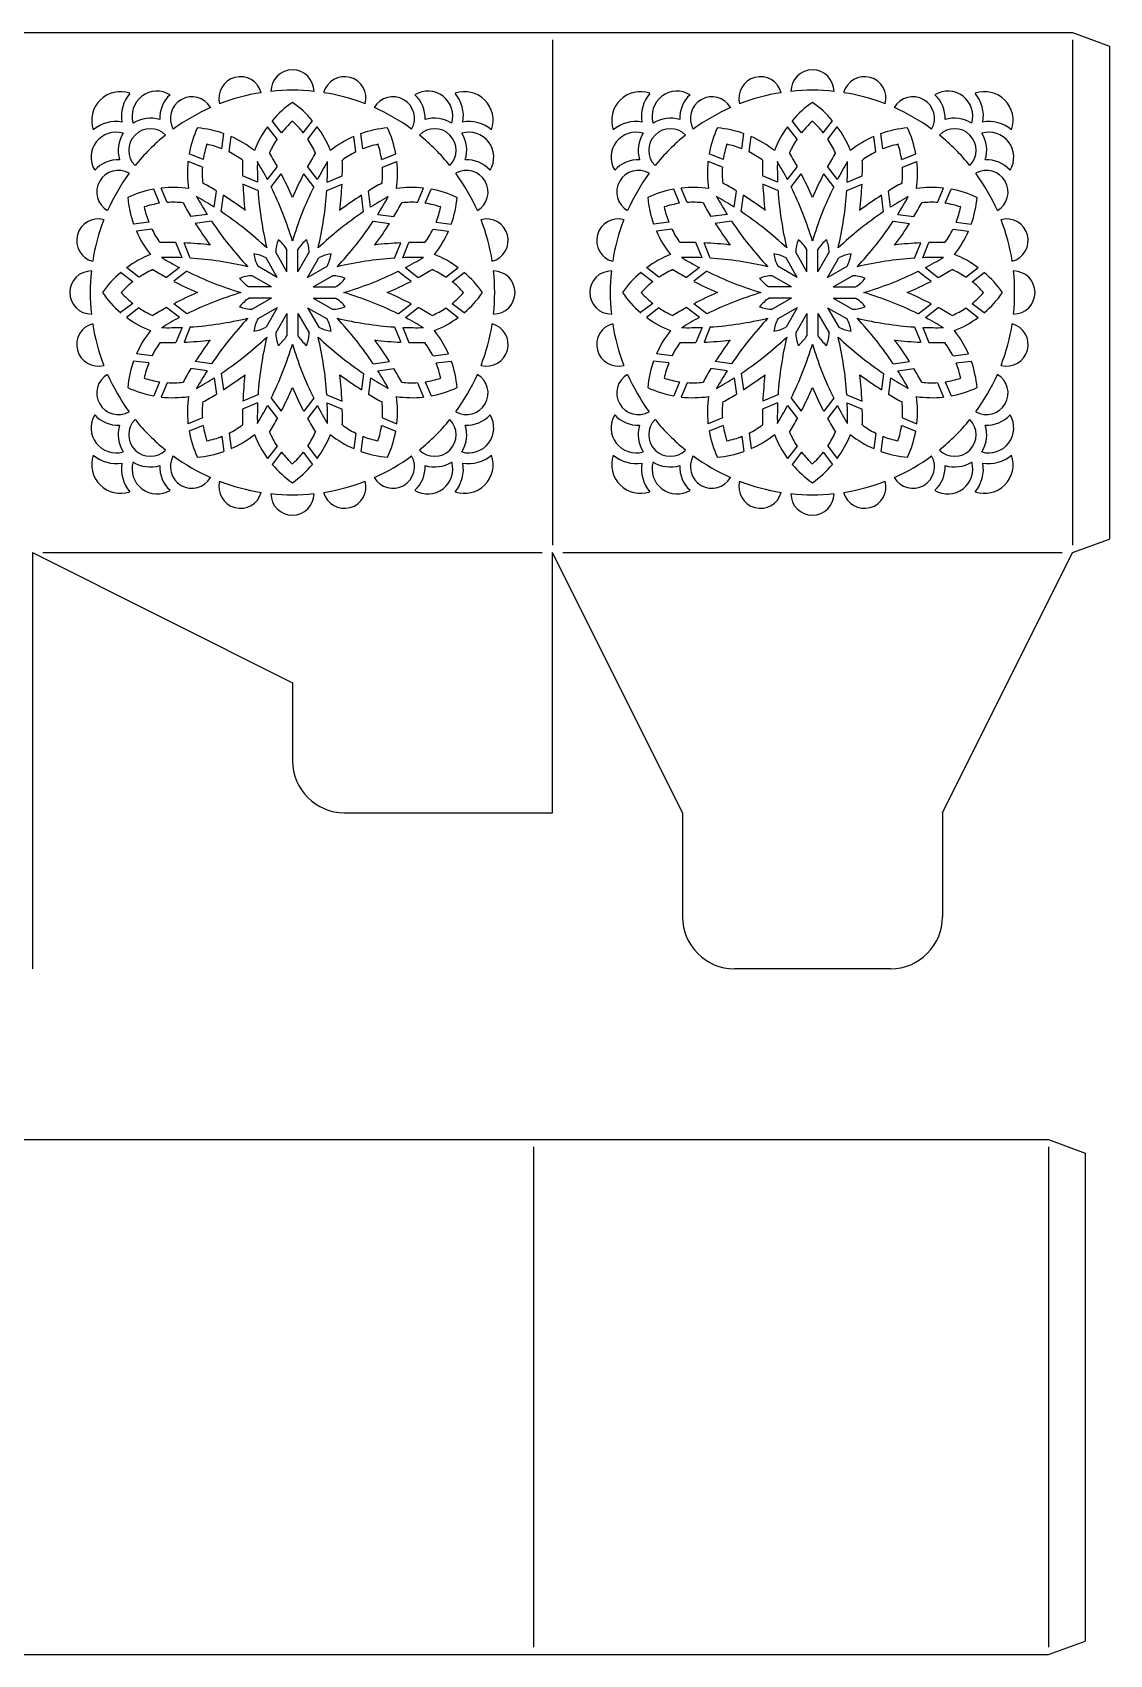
# Model space of a CAD drawing. Extents: x -153 to 133, y 429 to 647.
# Drawn here: x -12.3 to 132.7, y 428.9 to 647.2 of the extents above; entities that cross this region are included whole.
import ezdxf

# ---------------------------------------------------------------- set-up
doc = ezdxf.new("R2010")
doc.units = 0
doc.layers.get('0').update_dxf_attribs({"linetype": 'CONTINUOUS'})

msp = doc.modelspace()

# ---------------------------------------------------------------- linework, layer by layer
for p, q in [((-152.25, 647.23), (127.75, 647.23)), ((57.75, 646.23), (57.75, 578.23)), ((127.75, 647.23), (132.75, 645.4)), ((127.75, 646.23), (127.75, 578.23)), ((132.75, 645.4), (132.75, 579.05)), ((21.28, 633.73), (20.04, 635.35)), ((24.21, 633.73), (25.46, 635.35)), ((91.28, 633.73), (90.04, 635.35)), ((94.21, 633.73), (95.46, 635.35)), ((13.26, 631.58), (13.53, 633.61)), ((14.21, 631.15), (14.49, 633.23)), ((20.67, 632.88), (19.4, 634.54)), ((24.82, 632.88), (26.09, 634.54)), ((31.28, 631.15), (31, 633.23)), ((32.23, 631.58), (31.96, 633.61)), ((83.26, 631.58), (83.53, 633.61)), ((84.21, 631.15), (84.49, 633.23)), ((90.67, 632.88), (89.4, 634.54)), ((94.82, 632.88), (96.09, 634.54)), ((101.28, 631.15), (101, 633.23)), ((102.23, 631.58), (101.96, 633.61)), ((10.73, 630.11), (8.84, 630.9)), ((34.76, 630.11), (36.65, 630.9)), ((80.73, 630.11), (78.84, 630.9)), ((104.76, 630.11), (106.65, 630.9)), ((10.62, 629.08), (8.69, 629.88)), ((19.38, 627.43), (20.72, 629.17)), ((26.11, 627.43), (24.78, 629.17)), ((34.87, 629.08), (36.8, 629.88)), ((80.62, 629.08), (78.69, 629.88)), ((89.38, 627.43), (90.72, 629.17)), ((96.11, 627.43), (94.78, 629.17)), ((104.87, 629.08), (106.8, 629.88)), ((18.05, 627.08), (16.03, 627.92)), ((18.11, 625.97), (16.07, 626.82)), ((19.88, 626.45), (21.23, 628.2)), ((25.61, 626.45), (24.26, 628.2)), ((27.38, 625.97), (29.42, 626.82)), ((27.44, 627.08), (29.46, 627.92)), ((88.05, 627.08), (86.03, 627.92)), ((88.11, 625.97), (86.07, 626.82)), ((89.88, 626.45), (91.23, 628.2)), ((95.61, 626.45), (94.26, 628.2)), ((97.38, 625.97), (99.42, 626.82)), ((97.44, 627.08), (99.46, 627.92)), ((4.86, 624.24), (4.08, 626.14)), ((5.89, 624.35), (5.09, 626.29)), ((12.23, 623.72), (12.52, 625.89)), ((13.16, 623.11), (13.45, 625.31)), ((32.33, 623.11), (32.05, 625.31)), ((33.26, 623.72), (32.98, 625.89)), ((39.6, 624.35), (40.4, 626.29)), ((40.63, 624.24), (41.42, 626.14)), ((74.86, 624.24), (74.08, 626.14)), ((75.89, 624.35), (75.09, 626.29)), ((82.23, 623.72), (82.52, 625.89)), ((83.16, 623.11), (83.45, 625.31)), ((102.33, 623.11), (102.05, 625.31)), ((103.26, 623.72), (102.98, 625.89)), ((109.6, 624.35), (110.4, 626.29)), ((110.63, 624.24), (111.42, 626.14)), ((11.26, 622.74), (9.09, 622.46)), ((34.23, 622.74), (36.4, 622.46)), ((81.26, 622.74), (79.09, 622.46)), ((104.23, 622.74), (106.4, 622.46)), ((3.4, 621.71), (1.37, 621.44)), ((3.82, 620.76), (1.75, 620.49)), ((11.86, 621.82), (9.67, 621.53)), ((33.63, 621.82), (35.82, 621.53)), ((41.67, 620.76), (43.75, 620.49)), ((42.09, 621.71), (44.13, 621.44)), ((73.4, 621.71), (71.37, 621.44)), ((73.82, 620.76), (71.75, 620.49)), ((81.86, 621.82), (79.67, 621.53)), ((103.63, 621.82), (105.82, 621.53)), ((111.67, 620.76), (113.75, 620.49)), ((112.09, 621.71), (114.13, 621.44)), ((7.89, 616.92), (7.06, 618.94)), ((9, 616.86), (8.15, 618.9)), ((22, 615.02), (22, 618.04)), ((23.49, 615.02), (23.49, 618.04)), ((36.49, 616.86), (37.34, 618.9)), ((37.6, 616.92), (38.43, 618.94)), ((77.89, 616.92), (77.06, 618.94)), ((79, 616.86), (78.15, 618.9)), ((92, 615.02), (92, 618.04)), ((93.49, 615.02), (93.49, 618.04)), ((106.49, 616.86), (107.34, 618.9)), ((107.6, 616.92), (108.43, 618.94)), ((2.09, 614.3), (0.43, 615.58)), ((7.54, 615.59), (5.8, 614.26)), ((20.7, 614.27), (18.09, 615.78)), ((20.7, 614.27), (19.19, 616.89)), ((22, 615.02), (20.49, 617.64)), ((23.49, 615.02), (25, 617.64)), ((24.79, 614.27), (26.3, 616.89)), ((24.79, 614.27), (27.4, 615.78)), ((37.95, 615.59), (39.69, 614.26)), ((43.4, 614.3), (45.06, 615.58)), ((72.09, 614.3), (70.43, 615.58)), ((77.54, 615.59), (75.8, 614.26)), ((90.7, 614.27), (88.09, 615.78)), ((90.7, 614.27), (89.19, 616.89)), ((92, 615.02), (90.49, 617.64)), ((93.49, 615.02), (95, 617.64)), ((94.79, 614.27), (96.3, 616.89)), ((94.79, 614.27), (97.4, 615.78)), ((107.95, 615.59), (109.69, 614.26)), ((113.4, 614.3), (115.06, 615.58)), ((1.25, 613.69), (-0.38, 614.94)), ((8.52, 615.09), (6.77, 613.74)), ((19.95, 612.98), (17.34, 614.49)), ((25.54, 612.98), (28.15, 614.49)), ((36.97, 615.09), (38.72, 613.74)), ((44.24, 613.69), (45.87, 614.94)), ((71.25, 613.69), (69.62, 614.94)), ((78.52, 615.09), (76.77, 613.74)), ((89.95, 612.98), (87.34, 614.49)), ((95.54, 612.98), (98.15, 614.49)), ((106.97, 615.09), (108.72, 613.74)), ((114.24, 613.69), (115.87, 614.94)), ((19.95, 612.98), (16.93, 612.98)), ((19.95, 611.48), (16.93, 611.48)), ((19.95, 611.48), (17.34, 609.97)), ((25.54, 612.98), (28.56, 612.98)), ((25.54, 611.48), (28.15, 609.97)), ((25.54, 611.48), (28.56, 611.48)), ((89.95, 612.98), (86.93, 612.98)), ((89.95, 611.48), (86.93, 611.48)), ((89.95, 611.48), (87.34, 609.97)), ((95.54, 612.98), (98.56, 612.98)), ((95.54, 611.48), (98.15, 609.97)), ((95.54, 611.48), (98.56, 611.48)), ((1.25, 610.76), (-0.38, 609.52)), ((2.09, 610.15), (0.43, 608.88)), ((7.54, 608.87), (5.8, 610.2)), ((8.52, 609.37), (6.77, 610.71)), ((20.7, 610.18), (18.09, 608.67)), ((20.7, 610.18), (19.19, 607.57)), ((22, 609.43), (20.49, 606.82)), ((22, 609.43), (22, 606.42)), ((23.49, 609.43), (23.49, 606.42)), ((23.49, 609.43), (25, 606.82)), ((24.79, 610.18), (26.3, 607.57)), ((24.79, 610.18), (27.4, 608.67)), ((36.97, 609.37), (38.72, 610.71)), ((37.95, 608.87), (39.69, 610.2)), ((43.4, 610.15), (45.06, 608.88)), ((44.24, 610.76), (45.87, 609.52)), ((71.25, 610.76), (69.62, 609.52)), ((72.09, 610.15), (70.43, 608.88)), ((77.54, 608.87), (75.8, 610.2)), ((78.52, 609.37), (76.77, 610.71)), ((90.7, 610.18), (88.09, 608.67)), ((90.7, 610.18), (89.19, 607.57)), ((92, 609.43), (90.49, 606.82)), ((92, 609.43), (92, 606.42)), ((93.49, 609.43), (93.49, 606.42)), ((93.49, 609.43), (95, 606.82)), ((94.79, 610.18), (96.3, 607.57)), ((94.79, 610.18), (97.4, 608.67)), ((106.97, 609.37), (108.72, 610.71)), ((107.95, 608.87), (109.69, 610.2)), ((113.4, 610.15), (115.06, 608.88)), ((114.24, 610.76), (115.87, 609.52)), ((7.89, 607.54), (7.06, 605.51)), ((9, 607.6), (8.15, 605.55)), ((36.49, 607.6), (37.34, 605.55)), ((37.6, 607.54), (38.43, 605.51)), ((77.89, 607.54), (77.06, 605.51)), ((79, 607.6), (78.15, 605.55)), ((106.49, 607.6), (107.34, 605.55)), ((107.6, 607.54), (108.43, 605.51)), ((3.4, 602.75), (1.37, 603.01)), ((3.82, 603.7), (1.75, 603.97)), ((11.86, 602.64), (9.67, 602.93)), ((33.63, 602.64), (35.82, 602.93)), ((41.67, 603.7), (43.75, 603.97)), ((42.09, 602.75), (44.13, 603.01)), ((73.4, 602.75), (71.37, 603.01)), ((73.82, 603.7), (71.75, 603.97)), ((81.86, 602.64), (79.67, 602.93)), ((103.63, 602.64), (105.82, 602.93)), ((111.67, 603.7), (113.75, 603.97)), ((112.09, 602.75), (114.13, 603.01)), ((11.26, 601.71), (9.09, 602)), ((12.23, 600.74), (12.52, 598.57)), ((13.16, 601.34), (13.45, 599.15)), ((32.33, 601.34), (32.05, 599.15)), ((33.26, 600.74), (32.98, 598.57)), ((34.23, 601.71), (36.4, 602)), ((81.26, 601.71), (79.09, 602)), ((82.23, 600.74), (82.52, 598.57)), ((83.16, 601.34), (83.45, 599.15)), ((102.33, 601.34), (102.05, 599.15)), ((103.26, 600.74), (102.98, 598.57)), ((104.23, 601.71), (106.4, 602)), ((4.86, 600.21), (4.08, 598.32)), ((5.89, 600.1), (5.09, 598.17)), ((18.11, 598.48), (16.07, 597.63)), ((27.38, 598.48), (29.42, 597.63)), ((39.6, 600.1), (40.4, 598.17)), ((40.63, 600.21), (41.42, 598.32)), ((74.86, 600.21), (74.08, 598.32)), ((75.89, 600.1), (75.09, 598.17)), ((88.11, 598.48), (86.07, 597.63)), ((97.38, 598.48), (99.42, 597.63)), ((109.6, 600.1), (110.4, 598.17)), ((110.63, 600.21), (111.42, 598.32)), ((18.05, 597.38), (16.03, 596.54)), ((19.38, 597.02), (20.72, 595.28)), ((19.88, 598.01), (21.23, 596.25)), ((25.61, 598.01), (24.26, 596.25)), ((26.11, 597.02), (24.78, 595.28)), ((27.44, 597.38), (29.46, 596.54)), ((88.05, 597.38), (86.03, 596.54)), ((89.38, 597.02), (90.72, 595.28)), ((89.88, 598.01), (91.23, 596.25)), ((95.61, 598.01), (94.26, 596.25)), ((96.11, 597.02), (94.78, 595.28)), ((97.44, 597.38), (99.46, 596.54)), ((10.62, 595.38), (8.69, 594.58)), ((10.73, 594.34), (8.84, 593.56)), ((34.76, 594.34), (36.65, 593.56)), ((34.87, 595.38), (36.8, 594.58)), ((80.62, 595.38), (78.69, 594.58)), ((80.73, 594.34), (78.84, 593.56)), ((104.76, 594.34), (106.65, 593.56)), ((104.87, 595.38), (106.8, 594.58)), ((13.26, 592.88), (13.53, 590.85)), ((14.21, 593.3), (14.49, 591.23)), ((20.67, 591.57), (19.4, 589.91)), ((24.82, 591.57), (26.09, 589.91)), ((31.28, 593.3), (31, 591.23)), ((32.23, 592.88), (31.96, 590.85)), ((83.26, 592.88), (83.53, 590.85)), ((84.21, 593.3), (84.49, 591.23)), ((90.67, 591.57), (89.4, 589.91)), ((94.82, 591.57), (96.09, 589.91)), ((101.28, 593.3), (101, 591.23)), ((102.23, 592.88), (101.96, 590.85)), ((21.28, 590.73), (20.04, 589.11)), ((24.21, 590.73), (25.46, 589.11)), ((91.28, 590.73), (90.04, 589.11)), ((94.21, 590.73), (95.46, 589.11)), ((127.75, 577.23), (132.75, 579.05)), ((-12.25, 577.23), (-12.25, 521.23)), ((-12.25, 577.23), (22.75, 559.73)), ((-10.85, 577.23), (56.35, 577.23)), ((57.75, 542.23), (57.75, 577.23)), ((75.25, 542.23), (57.75, 577.23)), ((59.15, 577.23), (126.35, 577.23)), ((110.25, 542.23), (127.75, 577.23)), ((22.75, 559.73), (22.75, 549.23)), ((29.75, 542.23), (57.75, 542.23)), ((75.25, 542.23), (75.25, 528.23)), ((110.25, 542.23), (110.25, 528.23)), ((103.25, 521.23), (82.25, 521.23)), ((-152.69, 498.25), (124.51, 498.25)), ((124.51, 498.25), (129.46, 496.44)), ((55.21, 497.26), (55.21, 429.94)), ((124.51, 497.26), (124.51, 429.94)), ((129.46, 496.44), (129.46, 430.76)), ((124.51, 428.95), (129.46, 430.76)), ((-152.69, 428.95), (124.51, 428.95))]:
    msp.add_line(p, q)
for centre, radius, start, end in [((22.75, 639.29), 2.9, 0.0842, 179.9158), ((92.75, 639.29), 2.9, 0.0842, 179.9158), ((15.74, 638.37), 2.9, 15.0842, 194.9158), ((29.75, 638.37), 2.9, 345.0842, 164.9158), ((85.74, 638.37), 2.9, 15.0842, 194.9158), ((99.75, 638.37), 2.9, 345.0842, 164.9158), ((-0.42, 635.39), 3.86, 70.9385, 199.0615), ((4.52, 635.97), 4.79, 140.2347, 189.7128), ((4.52, 635.97), 3.36, 58.6509, 196.3491), ((9.21, 635.67), 4.33, 132.834, 182.1938), ((9.21, 635.67), 2.9, 30.0842, 209.9158), ((22.75, 612.23), 27.22, 98.8875, 111.1125), ((22.75, 612.23), 27.22, 83.8875, 96.1125), ((31, 626.02), 14.4, 124.9798, 139.5945), ((14.49, 626.02), 14.4, 40.4055, 55.0202), ((22.75, 612.23), 27.22, 68.8875, 81.1125), ((36.28, 635.67), 2.9, 330.0842, 149.9158), ((40.97, 635.97), 3.36, 343.6509, 121.3491), ((36.28, 635.67), 4.33, 357.8062, 47.166), ((45.91, 635.39), 3.86, 340.9385, 109.0615), ((40.97, 635.97), 4.79, 350.2872, 39.7653), ((69.58, 635.39), 3.86, 70.9385, 199.0615), ((74.52, 635.97), 4.79, 140.2347, 189.7128), ((74.52, 635.97), 3.36, 58.6509, 196.3491), ((79.21, 635.67), 4.33, 132.834, 182.1938), ((79.21, 635.67), 2.9, 30.0842, 209.9158), ((92.75, 612.23), 27.22, 98.8875, 111.1125), ((92.75, 612.23), 27.22, 83.8875, 96.1125), ((101, 626.02), 14.4, 124.9798, 139.5945), ((84.49, 626.02), 14.4, 40.4055, 55.0202), ((92.75, 612.23), 27.22, 68.8875, 81.1125), ((106.28, 635.67), 2.9, 330.0842, 149.9158), ((110.97, 635.97), 3.36, 343.6509, 121.3491), ((106.28, 635.67), 4.33, 357.8062, 47.166), ((115.91, 635.39), 3.86, 340.9385, 109.0615), ((110.97, 635.97), 4.79, 350.2872, 39.7653), ((-1, 630.45), 4.79, 80.2872, 129.7653), ((3.61, 631.37), 4.33, 72.8062, 122.166), ((22.75, 612.23), 27.22, 113.8875, 126.1125), ((31, 626.02), 12.4, 131.7202, 141.5785), ((14.49, 626.02), 12.4, 38.4215, 48.2798), ((22.75, 612.23), 27.22, 53.8875, 66.1125), ((41.88, 631.37), 4.33, 57.834, 107.1938), ((46.49, 630.45), 4.79, 50.2347, 99.7128), ((69, 630.45), 4.79, 80.2872, 129.7653), ((73.61, 631.37), 4.33, 72.8062, 122.166), ((92.75, 612.23), 27.22, 113.8875, 126.1125), ((101, 626.02), 12.4, 131.7202, 141.5785), ((84.49, 626.02), 12.4, 38.4215, 48.2798), ((92.75, 612.23), 27.22, 53.8875, 66.1125), ((111.88, 631.37), 4.33, 57.834, 107.1938), ((116.49, 630.45), 4.79, 50.2347, 99.7128), ((-1, 630.45), 3.36, 73.6509, 211.3491), ((3.61, 631.37), 4.33, 147.834, 197.1938), ((3.61, 631.37), 2.9, 45.0842, 224.9158), ((22.75, 612.23), 27.22, 128.8875, 141.1125), ((23, 628.3), 14.4, 154.9798, 169.5945), ((8.7, 620.04), 14.4, 70.4055, 85.0202), ((8.7, 620.04), 14.4, 51.715, 66.3112), ((31, 626.02), 14.4, 143.6888, 158.285), ((14.49, 626.02), 14.4, 21.715, 36.3112), ((36.79, 620.04), 14.4, 113.6888, 128.285), ((36.79, 620.04), 14.4, 94.9798, 109.5945), ((22.49, 628.3), 14.4, 10.4055, 25.0202), ((41.88, 631.37), 2.9, 315.0842, 134.9158), ((22.75, 612.23), 27.22, 38.8875, 51.1125), ((46.49, 630.45), 3.36, 328.6509, 106.3491), ((41.88, 631.37), 4.33, 342.8062, 32.166), ((69, 630.45), 3.36, 73.6509, 211.3491), ((73.61, 631.37), 4.33, 147.834, 197.1938), ((73.61, 631.37), 2.9, 45.0842, 224.9158), ((92.75, 612.23), 27.22, 128.8875, 141.1125), ((93, 628.3), 14.4, 154.9798, 169.5945), ((78.7, 620.04), 14.4, 70.4055, 85.0202), ((78.7, 620.04), 14.4, 51.715, 66.3112), ((101, 626.02), 14.4, 143.6888, 158.285), ((84.49, 626.02), 14.4, 21.715, 36.3112), ((106.79, 620.04), 14.4, 113.6888, 128.285), ((106.79, 620.04), 14.4, 94.9798, 109.5945), ((92.49, 628.3), 14.4, 10.4055, 25.0202), ((111.88, 631.37), 2.9, 315.0842, 134.9158), ((92.75, 612.23), 27.22, 38.8875, 51.1125), ((116.49, 630.45), 3.36, 328.6509, 106.3491), ((111.88, 631.37), 4.33, 342.8062, 32.166), ((23, 628.3), 12.4, 161.7202, 171.5785), ((8.7, 620.04), 12.4, 68.4215, 78.2798), ((8.7, 620.04), 12.4, 53.7863, 63.6148), ((31, 626.02), 12.4, 146.3852, 156.2137), ((-21.83, 605.87), 48.51, 28.7036, 31.224), ((67.32, 605.87), 48.51, 148.776, 151.2964), ((14.49, 626.02), 12.4, 23.7863, 33.6148), ((36.79, 620.04), 12.4, 116.3852, 126.2137), ((36.79, 620.04), 12.4, 101.7202, 111.5785), ((22.49, 628.3), 12.4, 8.4215, 18.2798), ((93, 628.3), 12.4, 161.7202, 171.5785), ((78.7, 620.04), 12.4, 68.4215, 78.2798), ((78.7, 620.04), 12.4, 53.7863, 63.6148), ((101, 626.02), 12.4, 146.3852, 156.2137), ((48.17, 605.87), 48.51, 28.7036, 31.224), ((137.32, 605.87), 48.51, 148.776, 151.2964), ((84.49, 626.02), 12.4, 23.7863, 33.6148), ((106.79, 620.04), 12.4, 116.3852, 126.2137), ((106.79, 620.04), 12.4, 101.7202, 111.5785), ((92.49, 628.3), 12.4, 8.4215, 18.2798), ((-0.69, 625.76), 4.33, 87.8062, 137.166), ((-0.69, 625.76), 2.9, 60.0842, 239.9158), ((23, 628.3), 14.4, 173.6888, 188.285), ((23, 628.3), 12.4, 176.3852, 186.2137), ((64.53, 629.01), 48.51, 178.776, 181.2964), ((64.53, 629.01), 46.51, 178.9613, 182.3852), ((-21.83, 605.87), 46.51, 27.6148, 31.0387), ((67.32, 605.87), 46.51, 148.9613, 152.3852), ((-19.04, 629.01), 46.51, 357.6148, 1.0387), ((-19.04, 629.01), 48.51, 358.7036, 1.224), ((22.49, 628.3), 12.4, 353.7863, 3.6148), ((22.49, 628.3), 14.4, 351.715, 6.3112), ((46.18, 625.76), 2.9, 300.0842, 119.9158), ((46.18, 625.76), 4.33, 42.834, 92.1938), ((69.31, 625.76), 4.33, 87.8062, 137.166), ((69.31, 625.76), 2.9, 60.0842, 239.9158), ((93, 628.3), 14.4, 173.6888, 188.285), ((93, 628.3), 12.4, 176.3852, 186.2137), ((134.53, 629.01), 48.51, 178.776, 181.2964), ((134.53, 629.01), 46.51, 178.9613, 182.3852), ((48.17, 605.87), 46.51, 27.6148, 31.0387), ((137.32, 605.87), 46.51, 148.9613, 152.3852), ((50.96, 629.01), 46.51, 357.6148, 1.0387), ((50.96, 629.01), 48.51, 358.7036, 1.224), ((92.49, 628.3), 12.4, 353.7863, 3.6148), ((92.49, 628.3), 14.4, 351.715, 6.3112), ((116.18, 625.76), 2.9, 300.0842, 119.9158), ((116.18, 625.76), 4.33, 42.834, 92.1938), ((22.75, 612.23), 27.22, 143.8875, 156.1125), ((-12.68, 584.44), 48.51, 58.7036, 61.224), ((64.53, 629.01), 48.51, 182.5907, 186.775), ((-21.83, 605.87), 48.51, 23.225, 27.4093), ((67.32, 605.87), 48.51, 152.5907, 156.775), ((-19.04, 629.01), 48.51, 353.225, 357.4093), ((58.17, 584.44), 48.51, 118.776, 121.2964), ((22.75, 612.23), 27.22, 23.8875, 36.1125), ((92.75, 612.23), 27.22, 143.8875, 156.1125), ((57.32, 584.44), 48.51, 58.7036, 61.224), ((134.53, 629.01), 48.51, 182.5907, 186.775), ((48.17, 605.87), 48.51, 23.225, 27.4093), ((137.32, 605.87), 48.51, 152.5907, 156.775), ((50.96, 629.01), 48.51, 353.225, 357.4093), ((128.17, 584.44), 48.51, 118.776, 121.2964), ((92.75, 612.23), 27.22, 23.8875, 36.1125), ((6.68, 611.97), 14.4, 100.4055, 115.0202), ((14.93, 626.27), 14.4, 184.9798, 199.5945), ((6.68, 611.97), 14.4, 81.715, 96.3112), ((6.68, 611.97), 12.4, 83.7863, 93.6148), ((50.54, 647.66), 48.51, 208.776, 211.2964), ((-12.68, 584.44), 46.51, 57.6148, 61.0387), ((50.54, 647.66), 46.51, 208.9613, 212.3852), ((-12.68, 584.44), 48.51, 53.225, 57.4093), ((64.53, 629.01), 46.51, 183.7475, 193.4113), ((-21.83, 605.87), 46.51, 16.5887, 26.2525), ((67.32, 605.87), 46.51, 153.7475, 163.4113), ((-19.04, 629.01), 46.51, 346.5887, 356.2525), ((58.17, 584.44), 48.51, 122.5907, 126.775), ((58.17, 584.44), 46.51, 118.9613, 122.3852), ((-5.04, 647.66), 46.51, 327.6148, 331.0387), ((-5.04, 647.66), 48.51, 328.7036, 331.224), ((38.82, 611.97), 14.4, 83.6888, 98.285), ((38.82, 611.97), 12.4, 86.3852, 96.2137), ((38.82, 611.97), 14.4, 64.9798, 79.5945), ((30.56, 626.27), 14.4, 340.4055, 355.0202), ((76.68, 611.97), 14.4, 100.4055, 115.0202), ((84.93, 626.27), 14.4, 184.9798, 199.5945), ((76.68, 611.97), 14.4, 81.715, 96.3112), ((76.68, 611.97), 12.4, 83.7863, 93.6148), ((120.54, 647.66), 48.51, 208.776, 211.2964), ((57.32, 584.44), 46.51, 57.6148, 61.0387), ((120.54, 647.66), 46.51, 208.9613, 212.3852), ((57.32, 584.44), 48.51, 53.225, 57.4093), ((134.53, 629.01), 46.51, 183.7475, 193.4113), ((48.17, 605.87), 46.51, 16.5887, 26.2525), ((137.32, 605.87), 46.51, 153.7475, 163.4113), ((50.96, 629.01), 46.51, 346.5887, 356.2525), ((128.17, 584.44), 48.51, 122.5907, 126.775), ((128.17, 584.44), 46.51, 118.9613, 122.3852), ((64.96, 647.66), 46.51, 327.6148, 331.0387), ((64.96, 647.66), 48.51, 328.7036, 331.224), ((108.82, 611.97), 14.4, 83.6888, 98.285), ((108.82, 611.97), 12.4, 86.3852, 96.2137), ((108.82, 611.97), 14.4, 64.9798, 79.5945), ((100.56, 626.27), 14.4, 340.4055, 355.0202), ((-3.4, 619.23), 2.9, 75.0842, 254.9158), ((6.68, 611.97), 12.4, 98.4215, 108.2798), ((14.93, 626.27), 12.4, 191.7202, 201.5785), ((-12.68, 584.44), 46.51, 46.5887, 56.2525), ((58.17, 584.44), 46.51, 123.7475, 133.4113), ((38.82, 611.97), 12.4, 71.7202, 81.5785), ((30.56, 626.27), 12.4, 338.4215, 348.2798), ((48.89, 619.23), 2.9, 285.0842, 104.9158), ((66.6, 619.23), 2.9, 75.0842, 254.9158), ((76.68, 611.97), 12.4, 98.4215, 108.2798), ((84.93, 626.27), 12.4, 191.7202, 201.5785), ((57.32, 584.44), 46.51, 46.5887, 56.2525), ((128.17, 584.44), 46.51, 123.7475, 133.4113), ((108.82, 611.97), 12.4, 71.7202, 81.5785), ((100.56, 626.27), 12.4, 338.4215, 348.2798), ((118.89, 619.23), 2.9, 285.0842, 104.9158), ((22.75, 612.23), 27.22, 158.8875, 171.1125), ((14.93, 626.27), 14.4, 203.6888, 218.285), ((14.93, 626.27), 12.4, 206.3852, 216.2137), ((50.54, 647.66), 48.51, 212.5907, 216.775), ((50.54, 647.66), 46.51, 213.7475, 223.4113), ((-5.04, 647.66), 46.51, 316.5887, 326.2525), ((-5.04, 647.66), 48.51, 323.225, 327.4093), ((30.56, 626.27), 12.4, 323.7863, 333.6148), ((30.56, 626.27), 14.4, 321.715, 336.3112), ((22.75, 612.23), 27.22, 8.8875, 21.1125), ((92.75, 612.23), 27.22, 158.8875, 171.1125), ((84.93, 626.27), 14.4, 203.6888, 218.285), ((84.93, 626.27), 12.4, 206.3852, 216.2137), ((120.54, 647.66), 48.51, 212.5907, 216.775), ((120.54, 647.66), 46.51, 213.7475, 223.4113), ((64.96, 647.66), 46.51, 316.5887, 326.2525), ((64.96, 647.66), 48.51, 323.225, 327.4093), ((100.56, 626.27), 12.4, 323.7863, 333.6148), ((100.56, 626.27), 14.4, 321.715, 336.3112), ((92.75, 612.23), 27.22, 8.8875, 21.1125), ((5.96, 570.45), 48.51, 88.7036, 91.224), ((5.96, 570.45), 48.51, 83.225, 87.4093), ((25.67, 617.46), 5.18, 158.7064, 178.0817), ((17.6, 615.3), 5.18, 31.9183, 51.2936), ((27.89, 615.3), 5.18, 128.7064, 148.0817), ((19.82, 617.46), 5.18, 1.9183, 21.2936), ((39.53, 570.45), 48.51, 92.5907, 96.775), ((39.53, 570.45), 48.51, 88.776, 91.2964), ((75.96, 570.45), 48.51, 88.7036, 91.224), ((75.96, 570.45), 48.51, 83.225, 87.4093), ((95.67, 617.46), 5.18, 158.7064, 178.0817), ((87.6, 615.3), 5.18, 31.9183, 51.2936), ((97.89, 615.3), 5.18, 128.7064, 148.0817), ((89.82, 617.46), 5.18, 1.9183, 21.2936), ((109.53, 570.45), 48.51, 92.5907, 96.775), ((109.53, 570.45), 48.51, 88.776, 91.2964), ((8.96, 603.97), 14.4, 111.715, 126.3112), ((5.96, 570.45), 46.51, 87.6148, 91.0387), ((29.1, 656.8), 46.51, 238.9613, 242.3852), ((5.96, 570.45), 46.51, 76.5887, 86.2525), ((16.75, 612.32), 5.18, 61.9183, 81.2936), ((22.66, 618.22), 5.18, 188.7064, 208.0817), ((28.74, 612.32), 5.18, 98.7064, 118.0817), ((22.83, 618.22), 5.18, 331.9183, 351.2936), ((39.53, 570.45), 46.51, 93.7475, 103.4113), ((39.53, 570.45), 46.51, 88.9613, 92.3852), ((16.39, 656.8), 46.51, 297.6148, 301.0387), ((36.54, 603.97), 14.4, 53.6888, 68.285), ((78.96, 603.97), 14.4, 111.715, 126.3112), ((75.96, 570.45), 46.51, 87.6148, 91.0387), ((99.1, 656.8), 46.51, 238.9613, 242.3852), ((75.96, 570.45), 46.51, 76.5887, 86.2525), ((86.75, 612.32), 5.18, 61.9183, 81.2936), ((92.66, 618.22), 5.18, 188.7064, 208.0817), ((98.74, 612.32), 5.18, 98.7064, 118.0817), ((92.83, 618.22), 5.18, 331.9183, 351.2936), ((109.53, 570.45), 46.51, 93.7475, 103.4113), ((109.53, 570.45), 46.51, 88.9613, 92.3852), ((86.39, 656.8), 46.51, 297.6148, 301.0387), ((106.54, 603.97), 14.4, 53.6888, 68.285), ((-4.32, 612.23), 2.9, 90.0842, 269.9158), ((22.75, 612.23), 27.22, 173.8875, 186.1125), ((8.96, 603.97), 14.4, 130.4055, 145.0202), ((8.96, 603.97), 12.4, 128.4215, 138.2798), ((8.96, 603.97), 12.4, 113.7863, 123.6148), ((29.1, 656.8), 48.51, 238.776, 241.2964), ((29.1, 656.8), 48.51, 242.5907, 246.775), ((29.1, 656.8), 46.51, 243.7475, 253.4113), ((17.51, 609.31), 5.18, 91.9183, 111.2936), ((19.67, 617.38), 5.18, 218.7064, 238.0817), ((27.98, 609.31), 5.18, 68.7064, 88.0817), ((25.82, 617.38), 5.18, 301.9183, 321.2936), ((16.39, 656.8), 46.51, 286.5887, 296.2525), ((16.39, 656.8), 48.51, 293.225, 297.4093), ((16.39, 656.8), 48.51, 298.7036, 301.224), ((36.54, 603.97), 12.4, 56.3852, 66.2137), ((36.54, 603.97), 12.4, 41.7202, 51.5785), ((36.54, 603.97), 14.4, 34.9798, 49.5945), ((49.81, 612.23), 2.9, 270.0842, 89.9158), ((22.75, 612.23), 27.22, 353.8875, 6.1125), ((65.68, 612.23), 2.9, 90.0842, 269.9158), ((92.75, 612.23), 27.22, 173.8875, 186.1125), ((78.96, 603.97), 14.4, 130.4055, 145.0202), ((78.96, 603.97), 12.4, 128.4215, 138.2798), ((78.96, 603.97), 12.4, 113.7863, 123.6148), ((99.1, 656.8), 48.51, 238.776, 241.2964), ((99.1, 656.8), 48.51, 242.5907, 246.775), ((99.1, 656.8), 46.51, 243.7475, 253.4113), ((87.51, 609.31), 5.18, 91.9183, 111.2936), ((89.67, 617.38), 5.18, 218.7064, 238.0817), ((97.98, 609.31), 5.18, 68.7064, 88.0817), ((95.82, 617.38), 5.18, 301.9183, 321.2936), ((86.39, 656.8), 46.51, 286.5887, 296.2525), ((86.39, 656.8), 48.51, 293.225, 297.4093), ((86.39, 656.8), 48.51, 298.7036, 301.224), ((106.54, 603.97), 12.4, 56.3852, 66.2137), ((106.54, 603.97), 12.4, 41.7202, 51.5785), ((106.54, 603.97), 14.4, 34.9798, 49.5945), ((119.81, 612.23), 2.9, 270.0842, 89.9158), ((92.75, 612.23), 27.22, 353.8875, 6.1125), ((8.96, 620.48), 14.4, 214.9798, 229.5945), ((8.96, 620.48), 12.4, 221.7202, 231.5785), ((29.1, 567.65), 48.51, 113.225, 117.4093), ((29.1, 567.65), 46.51, 106.5887, 116.2525), ((19.67, 607.08), 5.18, 121.9183, 141.2936), ((25.82, 607.08), 5.18, 38.7064, 58.0817), ((16.39, 567.65), 46.51, 63.7475, 73.4113), ((16.39, 567.65), 48.51, 62.5907, 66.775), ((36.54, 620.48), 12.4, 308.4215, 318.2798), ((36.54, 620.48), 14.4, 310.4055, 325.0202), ((78.96, 620.48), 14.4, 214.9798, 229.5945), ((78.96, 620.48), 12.4, 221.7202, 231.5785), ((99.1, 567.65), 48.51, 113.225, 117.4093), ((99.1, 567.65), 46.51, 106.5887, 116.2525), ((89.67, 607.08), 5.18, 121.9183, 141.2936), ((95.82, 607.08), 5.18, 38.7064, 58.0817), ((86.39, 567.65), 46.51, 63.7475, 73.4113), ((86.39, 567.65), 48.51, 62.5907, 66.775), ((106.54, 620.48), 12.4, 308.4215, 318.2798), ((106.54, 620.48), 14.4, 310.4055, 325.0202), ((8.96, 620.48), 12.4, 236.3852, 246.2137), ((29.1, 567.65), 48.51, 118.7036, 121.224), ((17.51, 615.15), 5.18, 248.7064, 268.0817), ((27.98, 615.15), 5.18, 271.9183, 291.2936), ((16.39, 567.65), 48.51, 58.776, 61.2964), ((36.54, 620.48), 12.4, 293.7863, 303.6148), ((78.96, 620.48), 12.4, 236.3852, 246.2137), ((99.1, 567.65), 48.51, 118.7036, 121.224), ((87.51, 615.15), 5.18, 248.7064, 268.0817), ((97.98, 615.15), 5.18, 271.9183, 291.2936), ((86.39, 567.65), 48.51, 58.776, 61.2964), ((106.54, 620.48), 12.4, 293.7863, 303.6148), ((-3.4, 605.22), 2.9, 105.0842, 284.9158), ((22.75, 612.23), 27.22, 188.8875, 201.1125), ((8.96, 620.48), 14.4, 233.6888, 248.285), ((14.93, 598.18), 14.4, 141.715, 156.3112), ((29.1, 567.65), 46.51, 117.6148, 121.0387), ((5.96, 654.01), 46.51, 268.9613, 272.3852), ((5.96, 654.01), 46.51, 273.7475, 283.4113), ((50.54, 576.8), 46.51, 136.5887, 146.2525), ((22.66, 606.23), 5.18, 151.9183, 171.2936), ((16.75, 612.14), 5.18, 278.7064, 298.0817), ((25.67, 606.99), 5.18, 181.9183, 201.2936), ((19.82, 606.99), 5.18, 338.7064, 358.0817), ((28.74, 612.14), 5.18, 241.9183, 261.2936), ((22.83, 606.23), 5.18, 8.7064, 28.0817), ((-5.04, 576.8), 46.51, 33.7475, 43.4113), ((39.53, 654.01), 46.51, 256.5887, 266.2525), ((39.53, 654.01), 46.51, 267.6148, 271.0387), ((16.39, 567.65), 46.51, 58.9613, 62.3852), ((36.54, 620.48), 14.4, 291.715, 306.3112), ((30.56, 598.18), 14.4, 23.6888, 38.285), ((48.89, 605.22), 2.9, 255.0842, 74.9158), ((22.75, 612.23), 27.22, 338.8875, 351.1125), ((66.6, 605.22), 2.9, 105.0842, 284.9158), ((92.75, 612.23), 27.22, 188.8875, 201.1125), ((78.96, 620.48), 14.4, 233.6888, 248.285), ((84.93, 598.18), 14.4, 141.715, 156.3112), ((99.1, 567.65), 46.51, 117.6148, 121.0387), ((75.96, 654.01), 46.51, 268.9613, 272.3852), ((75.96, 654.01), 46.51, 273.7475, 283.4113), ((120.54, 576.8), 46.51, 136.5887, 146.2525), ((92.66, 606.23), 5.18, 151.9183, 171.2936), ((86.75, 612.14), 5.18, 278.7064, 298.0817), ((95.67, 606.99), 5.18, 181.9183, 201.2936), ((89.82, 606.99), 5.18, 338.7064, 358.0817), ((98.74, 612.14), 5.18, 241.9183, 261.2936), ((92.83, 606.23), 5.18, 8.7064, 28.0817), ((64.96, 576.8), 46.51, 33.7475, 43.4113), ((109.53, 654.01), 46.51, 256.5887, 266.2525), ((109.53, 654.01), 46.51, 267.6148, 271.0387), ((86.39, 567.65), 46.51, 58.9613, 62.3852), ((106.54, 620.48), 14.4, 291.715, 306.3112), ((100.56, 598.18), 14.4, 23.6888, 38.285), ((118.89, 605.22), 2.9, 255.0842, 74.9158), ((92.75, 612.23), 27.22, 338.8875, 351.1125), ((14.93, 598.18), 12.4, 143.7863, 153.6148), ((5.96, 654.01), 48.51, 268.776, 271.2964), ((5.96, 654.01), 48.51, 272.5907, 276.775), ((50.54, 576.8), 48.51, 143.225, 147.4093), ((-12.68, 640.02), 46.51, 303.7475, 313.4113), ((64.53, 595.44), 46.51, 166.5887, 176.2525), ((-21.83, 618.58), 46.51, 333.7475, 343.4113), ((17.6, 609.16), 5.18, 308.7064, 328.0817), ((67.32, 618.58), 46.51, 196.5887, 206.2525), ((27.89, 609.16), 5.18, 211.9183, 231.2936), ((-19.04, 595.44), 46.51, 3.7475, 13.4113), ((58.17, 640.02), 46.51, 226.5887, 236.2525), ((-5.04, 576.8), 48.51, 32.5907, 36.775), ((39.53, 654.01), 48.51, 263.225, 267.4093), ((39.53, 654.01), 48.51, 268.7036, 271.224), ((30.56, 598.18), 12.4, 26.3852, 36.2137), ((84.93, 598.18), 12.4, 143.7863, 153.6148), ((75.96, 654.01), 48.51, 268.776, 271.2964), ((75.96, 654.01), 48.51, 272.5907, 276.775), ((120.54, 576.8), 48.51, 143.225, 147.4093), ((57.32, 640.02), 46.51, 303.7475, 313.4113), ((134.53, 595.44), 46.51, 166.5887, 176.2525), ((48.17, 618.58), 46.51, 333.7475, 343.4113), ((87.6, 609.16), 5.18, 308.7064, 328.0817), ((137.32, 618.58), 46.51, 196.5887, 206.2525), ((97.89, 609.16), 5.18, 211.9183, 231.2936), ((50.96, 595.44), 46.51, 3.7475, 13.4113), ((128.17, 640.02), 46.51, 226.5887, 236.2525), ((64.96, 576.8), 48.51, 32.5907, 36.775), ((109.53, 654.01), 48.51, 263.225, 267.4093), ((109.53, 654.01), 48.51, 268.7036, 271.224), ((100.56, 598.18), 12.4, 26.3852, 36.2137), ((14.93, 598.18), 14.4, 160.4055, 175.0202), ((14.93, 598.18), 12.4, 158.4215, 168.2798), ((30.56, 598.18), 12.4, 11.7202, 21.5785), ((30.56, 598.18), 14.4, 4.9798, 19.5945), ((84.93, 598.18), 14.4, 160.4055, 175.0202), ((84.93, 598.18), 12.4, 158.4215, 168.2798), ((100.56, 598.18), 12.4, 11.7202, 21.5785), ((100.56, 598.18), 14.4, 4.9798, 19.5945), ((-0.69, 598.7), 2.9, 120.0842, 299.9158), ((22.75, 612.23), 27.22, 203.8875, 216.1125), ((6.68, 612.48), 12.4, 251.7202, 261.5785), ((50.54, 576.8), 48.51, 148.7036, 151.224), ((50.54, 576.8), 46.51, 147.6148, 151.0387), ((-12.68, 640.02), 46.51, 298.9613, 302.3852), ((-12.68, 640.02), 48.51, 302.5907, 306.775), ((64.53, 595.44), 48.51, 173.225, 177.4093), ((-19.04, 595.44), 48.51, 2.5907, 6.775), ((58.17, 640.02), 48.51, 233.225, 237.4093), ((58.17, 640.02), 46.51, 237.6148, 241.0387), ((-5.04, 576.8), 46.51, 28.9613, 32.3852), ((-5.04, 576.8), 48.51, 28.776, 31.2964), ((38.82, 612.48), 12.4, 278.4215, 288.2798), ((46.18, 598.7), 2.9, 240.0842, 59.9158), ((22.75, 612.23), 27.22, 323.8875, 336.1125), ((69.31, 598.7), 2.9, 120.0842, 299.9158), ((92.75, 612.23), 27.22, 203.8875, 216.1125), ((76.68, 612.48), 12.4, 251.7202, 261.5785), ((120.54, 576.8), 48.51, 148.7036, 151.224), ((120.54, 576.8), 46.51, 147.6148, 151.0387), ((57.32, 640.02), 46.51, 298.9613, 302.3852), ((57.32, 640.02), 48.51, 302.5907, 306.775), ((134.53, 595.44), 48.51, 173.225, 177.4093), ((50.96, 595.44), 48.51, 2.5907, 6.775), ((128.17, 640.02), 48.51, 233.225, 237.4093), ((128.17, 640.02), 46.51, 237.6148, 241.0387), ((64.96, 576.8), 46.51, 28.9613, 32.3852), ((64.96, 576.8), 48.51, 28.776, 31.2964), ((108.82, 612.48), 12.4, 278.4215, 288.2798), ((116.18, 598.7), 2.9, 240.0842, 59.9158), ((92.75, 612.23), 27.22, 323.8875, 336.1125), ((6.68, 612.48), 14.4, 244.9798, 259.5945), ((6.68, 612.48), 14.4, 263.6888, 278.285), ((6.68, 612.48), 12.4, 266.3852, 276.2137), ((23, 596.16), 14.4, 171.715, 186.3112), ((-12.68, 640.02), 48.51, 298.776, 301.2964), ((-21.83, 618.58), 48.51, 332.5907, 336.775), ((67.32, 618.58), 48.51, 203.225, 207.4093), ((58.17, 640.02), 48.51, 238.7036, 241.224), ((38.82, 612.48), 14.4, 261.715, 276.3112), ((22.49, 596.16), 14.4, 353.6888, 8.285), ((38.82, 612.48), 12.4, 263.7863, 273.6148), ((38.82, 612.48), 14.4, 280.4055, 295.0202), ((76.68, 612.48), 14.4, 244.9798, 259.5945), ((76.68, 612.48), 14.4, 263.6888, 278.285), ((76.68, 612.48), 12.4, 266.3852, 276.2137), ((93, 596.16), 14.4, 171.715, 186.3112), ((57.32, 640.02), 48.51, 298.776, 301.2964), ((48.17, 618.58), 48.51, 332.5907, 336.775), ((137.32, 618.58), 48.51, 203.225, 207.4093), ((128.17, 640.02), 48.51, 238.7036, 241.224), ((108.82, 612.48), 14.4, 261.715, 276.3112), ((92.49, 596.16), 14.4, 353.6888, 8.285), ((108.82, 612.48), 12.4, 263.7863, 273.6148), ((108.82, 612.48), 14.4, 280.4055, 295.0202), ((23, 596.16), 12.4, 173.7863, 183.6148), ((64.53, 595.44), 48.51, 178.7036, 181.224), ((64.53, 595.44), 46.51, 177.6148, 181.0387), ((-21.83, 618.58), 46.51, 328.9613, 332.3852), ((67.32, 618.58), 46.51, 207.6148, 211.0387), ((-19.04, 595.44), 46.51, 358.9613, 2.3852), ((-19.04, 595.44), 48.51, 358.776, 1.2964), ((22.49, 596.16), 12.4, 356.3852, 6.2137), ((93, 596.16), 12.4, 173.7863, 183.6148), ((134.53, 595.44), 48.51, 178.7036, 181.224), ((134.53, 595.44), 46.51, 177.6148, 181.0387), ((48.17, 618.58), 46.51, 328.9613, 332.3852), ((137.32, 618.58), 46.51, 207.6148, 211.0387), ((50.96, 595.44), 46.51, 358.9613, 2.3852), ((50.96, 595.44), 48.51, 358.776, 1.2964), ((92.49, 596.16), 12.4, 356.3852, 6.2137), ((-1, 594.01), 3.36, 148.6509, 286.3491), ((-0.69, 598.7), 4.33, 222.834, 272.1938), ((3.61, 593.09), 4.33, 162.8062, 212.166), ((3.61, 593.09), 2.9, 135.0842, 314.9158), ((22.75, 612.23), 27.22, 218.8875, 231.1125), ((23, 596.16), 12.4, 188.4215, 198.2798), ((8.7, 604.41), 12.4, 296.3852, 306.2137), ((-21.83, 618.58), 48.51, 328.776, 331.2964), ((67.32, 618.58), 48.51, 208.7036, 211.224), ((36.79, 604.41), 12.4, 233.7863, 243.6148), ((22.49, 596.16), 12.4, 341.7202, 351.5785), ((41.88, 593.09), 2.9, 225.0842, 44.9158), ((22.75, 612.23), 27.22, 308.8875, 321.1125), ((46.49, 594.01), 3.36, 253.6509, 31.3491), ((41.88, 593.09), 4.33, 327.834, 17.1938), ((46.18, 598.7), 4.33, 267.8062, 317.166), ((69, 594.01), 3.36, 148.6509, 286.3491), ((69.31, 598.7), 4.33, 222.834, 272.1938), ((73.61, 593.09), 4.33, 162.8062, 212.166), ((73.61, 593.09), 2.9, 135.0842, 314.9158), ((92.75, 612.23), 27.22, 218.8875, 231.1125), ((93, 596.16), 12.4, 188.4215, 198.2798), ((78.7, 604.41), 12.4, 296.3852, 306.2137), ((48.17, 618.58), 48.51, 328.776, 331.2964), ((137.32, 618.58), 48.51, 208.7036, 211.224), ((106.79, 604.41), 12.4, 233.7863, 243.6148), ((92.49, 596.16), 12.4, 341.7202, 351.5785), ((111.88, 593.09), 2.9, 225.0842, 44.9158), ((92.75, 612.23), 27.22, 308.8875, 321.1125), ((116.49, 594.01), 3.36, 253.6509, 31.3491), ((111.88, 593.09), 4.33, 327.834, 17.1938), ((116.18, 598.7), 4.33, 267.8062, 317.166), ((23, 596.16), 14.4, 190.4055, 205.0202), ((8.7, 604.41), 12.4, 281.7202, 291.5785), ((8.7, 604.41), 14.4, 293.6888, 308.285), ((31, 598.44), 14.4, 201.715, 216.3112), ((31, 598.44), 12.4, 203.7863, 213.6148), ((14.49, 598.44), 12.4, 326.3852, 336.2137), ((14.49, 598.44), 14.4, 323.6888, 338.285), ((36.79, 604.41), 14.4, 231.715, 246.3112), ((36.79, 604.41), 12.4, 248.4215, 258.2798), ((22.49, 596.16), 14.4, 334.9798, 349.5945), ((93, 596.16), 14.4, 190.4055, 205.0202), ((78.7, 604.41), 12.4, 281.7202, 291.5785), ((78.7, 604.41), 14.4, 293.6888, 308.285), ((101, 598.44), 14.4, 201.715, 216.3112), ((101, 598.44), 12.4, 203.7863, 213.6148), ((84.49, 598.44), 12.4, 326.3852, 336.2137), ((84.49, 598.44), 14.4, 323.6888, 338.285), ((106.79, 604.41), 14.4, 231.715, 246.3112), ((106.79, 604.41), 12.4, 248.4215, 258.2798), ((92.49, 596.16), 14.4, 334.9798, 349.5945), ((-0.42, 589.07), 3.86, 160.9385, 289.0615), ((-1, 594.01), 4.79, 230.2347, 279.7128), ((4.52, 588.48), 3.36, 163.6509, 301.3491), ((3.61, 593.09), 4.33, 237.834, 287.1938), ((9.21, 588.79), 2.9, 150.0842, 329.9158), ((22.75, 612.23), 27.22, 233.8875, 246.1125), ((8.7, 604.41), 14.4, 274.9798, 289.5945), ((31, 598.44), 12.4, 218.4215, 228.2798), ((14.49, 598.44), 12.4, 311.7202, 321.5785), ((36.79, 604.41), 14.4, 250.4055, 265.0202), ((36.28, 588.79), 2.9, 210.0842, 29.9158), ((22.75, 612.23), 27.22, 293.8875, 306.1125), ((40.97, 588.48), 3.36, 238.6509, 16.3491), ((41.88, 593.09), 4.33, 252.8062, 302.166), ((45.91, 589.07), 3.86, 250.9385, 19.0615), ((46.49, 594.01), 4.79, 260.2872, 309.7653), ((69.58, 589.07), 3.86, 160.9385, 289.0615), ((69, 594.01), 4.79, 230.2347, 279.7128), ((74.52, 588.48), 3.36, 163.6509, 301.3491), ((73.61, 593.09), 4.33, 237.834, 287.1938), ((79.21, 588.79), 2.9, 150.0842, 329.9158), ((92.75, 612.23), 27.22, 233.8875, 246.1125), ((78.7, 604.41), 14.4, 274.9798, 289.5945), ((101, 598.44), 12.4, 218.4215, 228.2798), ((84.49, 598.44), 12.4, 311.7202, 321.5785), ((106.79, 604.41), 14.4, 250.4055, 265.0202), ((106.28, 588.79), 2.9, 210.0842, 29.9158), ((92.75, 612.23), 27.22, 293.8875, 306.1125), ((110.97, 588.48), 3.36, 238.6509, 16.3491), ((111.88, 593.09), 4.33, 252.8062, 302.166), ((115.91, 589.07), 3.86, 250.9385, 19.0615), ((116.49, 594.01), 4.79, 260.2872, 309.7653), ((4.52, 588.48), 4.79, 170.2872, 219.7653), ((9.21, 588.79), 4.33, 177.8062, 227.166), ((31, 598.44), 14.4, 220.4055, 235.0202), ((14.49, 598.44), 14.4, 304.9798, 319.5945), ((36.28, 588.79), 4.33, 312.834, 2.1938), ((40.97, 588.48), 4.79, 320.2347, 9.7128), ((74.52, 588.48), 4.79, 170.2872, 219.7653), ((79.21, 588.79), 4.33, 177.8062, 227.166), ((101, 598.44), 14.4, 220.4055, 235.0202), ((84.49, 598.44), 14.4, 304.9798, 319.5945), ((106.28, 588.79), 4.33, 312.834, 2.1938), ((110.97, 588.48), 4.79, 320.2347, 9.7128), ((15.74, 586.09), 2.9, 165.0842, 344.9158), ((22.75, 612.23), 27.22, 248.8875, 261.1125), ((22.75, 585.16), 2.9, 180.0842, 359.9158), ((22.75, 612.23), 27.22, 263.8875, 276.1125), ((29.75, 586.09), 2.9, 195.0842, 14.9158), ((22.75, 612.23), 27.22, 278.8875, 291.1125), ((85.74, 586.09), 2.9, 165.0842, 344.9158), ((92.75, 612.23), 27.22, 248.8875, 261.1125), ((92.75, 585.16), 2.9, 180.0842, 359.9158), ((92.75, 612.23), 27.22, 263.8875, 276.1125), ((99.75, 586.09), 2.9, 195.0842, 14.9158), ((92.75, 612.23), 27.22, 278.8875, 291.1125), ((29.75, 549.23), 7, 180, 270), ((82.25, 528.23), 7, 180, 270), ((103.25, 528.23), 7, 270, 0)]:
    msp.add_arc(centre, radius, start, end)

doc.saveas('drawing.dxf')
